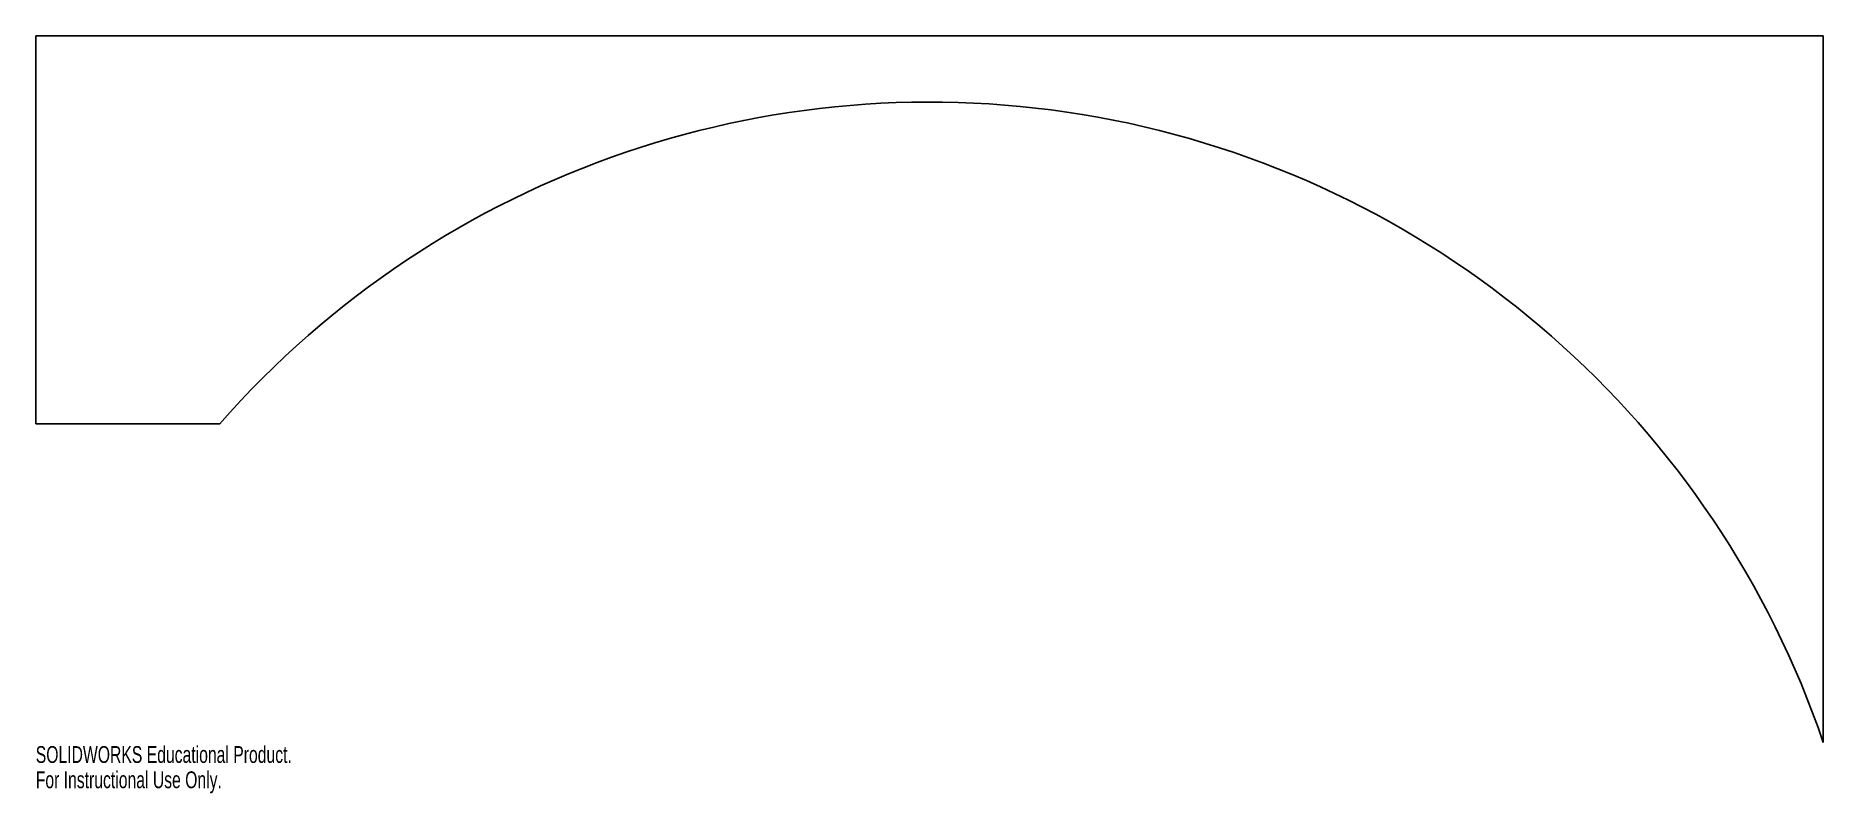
# Model space of a CAD drawing. Header units: inches. Extents: x -10.1 to 10.1, y -8.6 to 0.
import ezdxf

# ---------------------------------------------------------------- set-up
doc = ezdxf.new("R2010")
doc.units = ezdxf.units.IN
doc.header["$MEASUREMENT"] = 0
doc.styles.add('SLDTEXTSTYLE0', font='TXT', dxfattribs={"width": 0.7})

msp = doc.modelspace()

# ---------------------------------------------------------------- linework, layer by layer
at = {"color": 7, "linetype": 'Continuous', "lineweight": 25}
for p, q in [((-10.125, 0), (10.125, 0)), ((-10.125, 0), (-10.125, -4.394)), ((10.125, 0), (10.125, -8)), ((-8.042, -4.394), (-10.125, -4.394))]:
    msp.add_line(p, q, dxfattribs=at)
msp.add_arc((0, -11.445), 10.695, 18.7909, 138.7585, dxfattribs=at)

# ---------------------------------------------------------------- texts
at = {"color": 7, "linetype": 'Continuous', "char_height": 0.1903, "attachment_point": 1, "style": 'SLDTEXTSTYLE0'}
for s, insert in [('SOLIDWORKS Educational Product.', (-10.125, -8.04)), ('For Instructional Use Only.', (-10.125, -8.326))]:
    msp.add_mtext(s, dxfattribs=dict(at, insert=insert))

doc.saveas('drawing.dxf')
